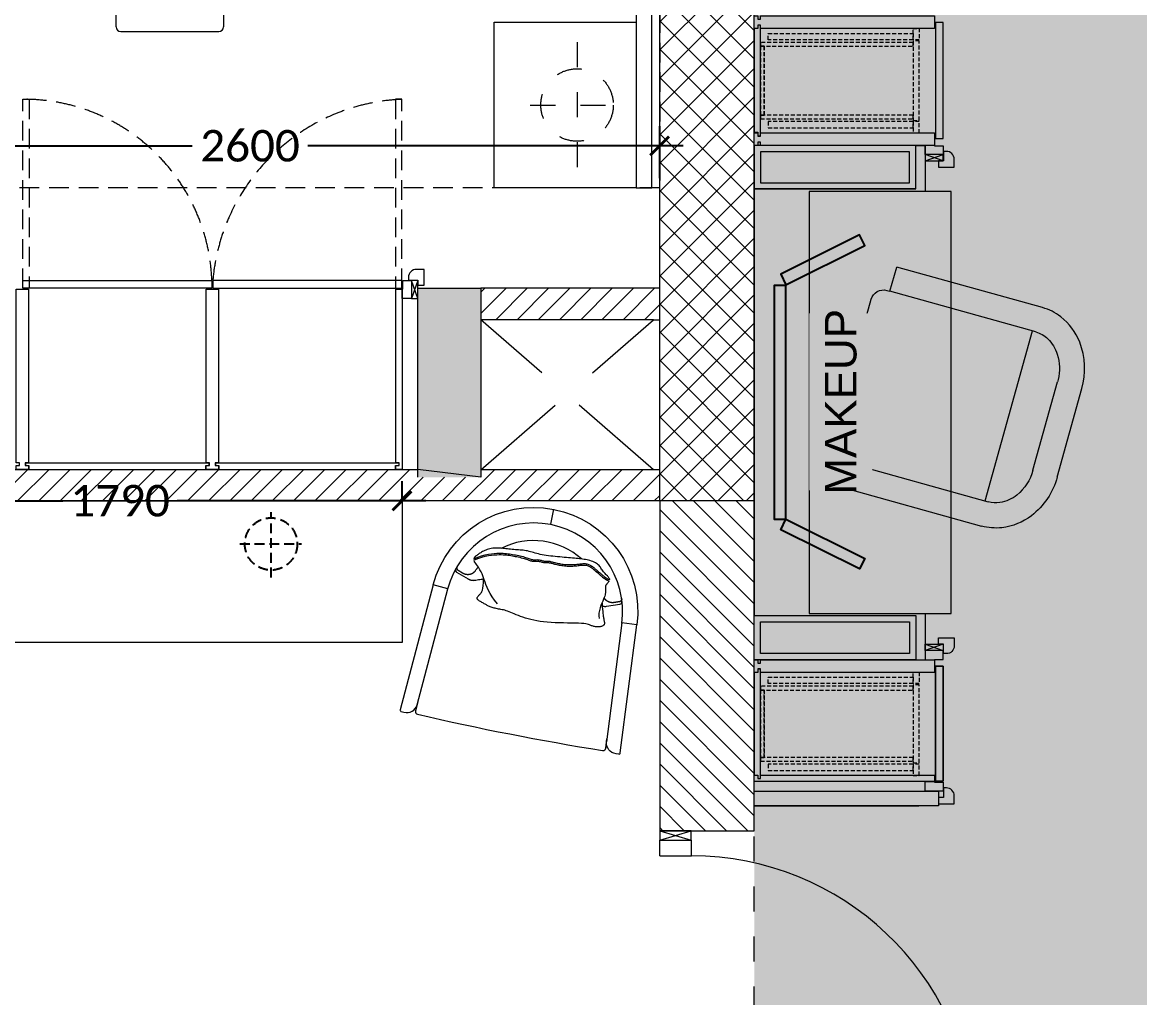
# Model space of a CAD drawing. Header units: millimetres. Extents: x -18512 to 101824, y -95768 to 52898.
# Drawn here: x 68430 to 71976, y -56835 to -53738 of the extents above; entities that cross this region are included whole.
import ezdxf

# ---------------------------------------------------------------- set-up
doc = ezdxf.new("R2010")
doc.units = ezdxf.units.MM
doc.header["$LTSCALE"] = 25
doc.header["$PDMODE"] = 3
for name, pattern in [('( Dashed )', [0.75, 0.5, -0.25]), ('Dash', [6.35, 3.175, -3.175]), ('DASHED', [0.75, 0.5, -0.25]), ('HIDDEN', [0.375, 0.25, -0.125])]:
    doc.linetypes.add(name, pattern=pattern)
doc.layers.get('0').update_dxf_attribs({"color": 254, "lineweight": 0})
doc.layers.get('Defpoints').update_dxf_attribs({"lineweight": 0})
for name, color, linetype in [('4_Sanitaryware', 1, 'Continuous'), ('AR WALL HATCH', 8, 'Continuous'), ('WD-FURNITURE-1', 1, 'Continuous')]:
    doc.layers.add(name, color=color, linetype=linetype)
for name, color, linetype, lineweight in [('_FW_FUR_FIXED', 62, 'Continuous', 0), ('_FW_FUR_LOOSE', 132, 'Continuous', 0), ('A-DETL-MBND', 5, 'HIDDEN', 9), ('A-DOOR', 31, 'Continuous', 18), ('A-FLOR-STRS', 2, 'Continuous', 9), ('A-WOODEN DOOR FRAM', 9, 'Continuous', 9), ('Furniture - loose', 1, 'Continuous', 5), ('hatch', 252, 'Continuous', 0), ('I-WALL', 2, 'Continuous', 9), ('S-COLS', 6, 'Continuous', 9), ('WD-PS-TEXT-1', 2, 'Continuous', 13)]:
    doc.layers.add(name, color=color, linetype=linetype, lineweight=lineweight)
doc.styles.add('FW_Calibri', font='calibri.ttf')
doc.styles.add('TEXT-MS-100', font='arial.ttf', dxfattribs={"height": 100})
doc.dimstyles.new('1-50', dxfattribs={"dimscale": 50, "dimtxt": 2, "dimasz": 1.2, "dimexe": 1.25, "dimexo": 0.625, "dimtad": 1, "dimdec": 0, "dimtxsty": 'FW_Calibri', "dimblk": 'ARCHTICK', "dimcen": 2.5, "dimdle": 1.5, "dimadec": 0, "dimazin": 0, "dimtfac": 1, "dimtdec": 0, "dimtmove": 0, "dimatfit": 3, "dimfxl": 6, "dimfxlon": 1, "dimarcsym": 0})
pattern_1 = [(45, (59229.075, -102497.31), (-33.67596, 33.67596), [])]

# ---------------------------------------------------------------- blocks, each defined once
blk = doc.blocks.new('E  Naga_Single-Panel2 - NAGA-Bedroom Door _WD05_-8352467-FIRST FLOOR PLAN')
at = {"layer": 'A-DOOR', "lineweight": 18}
for p, q in [((450, 950.2), (399, 950.2)), ((399, 950.2), (399, 50)), ((450, 50), (450, 950.2)), ((-450, 50), (-500, 50)), ((-450, -51), (-450, 50)), ((399, 50), (450, 50)), ((450, -51), (450, 50)), ((450, 50), (500, 50)), ((450, 50), (450, -51)), ((-450, -51), (-500, -51)), ((500, -51), (450, -51))]:
    blk.add_line(p, q, dxfattribs=at)
at = {"layer": 'A-DOOR'}
blk.add_arc((450, 50), 900, 93.2485, 180, dxfattribs=at)
blk = doc.blocks.new('A$Ce7ac1099')
at = {"layer": '_FW_FUR_FIXED'}
for p, q in [((-530.5, 360), (-50.5, 360)), ((-50.5, 280), (-50.5, 360)), ((-530.5, 280), (-50.5, 280)), ((-520, -280), (-520, 280)), ((-40, 280), (-50.5, 280)), ((0, -240), (0, 240)), ((-720, -145.7), (-720, 145.7)), ((-640, -145.7), (-640, 145.7)), ((-50.5, -280), (-530.5, -280)), ((-50.5, -280), (-40, -280)), ((-50.5, -280), (-50.5, -360)), ((-50.5, -360), (-530.5, -360))]:
    blk.add_line(p, q, dxfattribs=at)
for points in [[(-720, 145.7, -0.164031), (-674, 285.9, -0.133131), (-594.2, 347.6, -0.098116), (-530.5, 360)], [(-530.5, 280, 0.127666), (-573.5, 269.1, 0.126943), (-615.6, 229.9, 0.135914), (-639.8, 153.1, 0.01049), (-640, 145.7)], [(-720, -145.7, 0.164031), (-674, -285.9, 0.133131), (-594.2, -347.6, 0.098116), (-530.5, -360)], [(-640, -145.7, 0.158507), (-612.1, -235, 0.132455), (-566.4, -272.6, 0.106378), (-530.5, -280)]]:
    blk.add_lwpolyline(points, format="xyb", dxfattribs=at)
for centre, start, end in [((-40, 240), 360, 90), ((-40, -240), 270, 360)]:
    blk.add_arc(centre, 40, start, end, dxfattribs=at)
blk = doc.blocks.new('_ArchTick')
at = {"color": 0, "linetype": 'ByBlock', "const_width": 0.15}
blk.add_lwpolyline([(-0.5, -0.5), (0.5, 0.5)], dxfattribs=at)
blk = doc.blocks.new('*D468')
at = {"layer": 'Defpoints', "color": 0, "transparency": 16777216}
for p in [(67845.6, -55257.3), (69635.6, -55257.3), (69635.6, -55257.3)]:
    blk.add_point(p, dxfattribs=at)
at = {"layer": 'I-WALL', "color": 0, "lineweight": -2, "transparency": 16777216}
for p, q in [((69635.6, -55257.3), (69635.6, -55194.8)), ((67770.6, -55257.3), (68559.1, -55257.3)), ((67845.6, -55257.3), (67845.6, -55319.8)), ((69710.6, -55257.3), (68922.2, -55257.3))]:
    blk.add_line(p, q, dxfattribs=at)
at = {"layer": 'I-WALL', "color": 0, "lineweight": -2, "transparency": 16777216, "xscale": 59.99999999999995, "yscale": 59.99999999999995, "zscale": 59.99999999999995, "rotation": 180}
blk.add_blockref('_ArchTick', (67845.6, -55257.3), dxfattribs=at)
at = {"layer": 'I-WALL', "color": 0, "lineweight": -2, "transparency": 16777216, "xscale": 59.99999999999995, "yscale": 59.99999999999995, "zscale": 59.99999999999995}
blk.add_blockref('_ArchTick', (69635.6, -55257.3), dxfattribs=at)
at = {"layer": 'I-WALL', "color": 0, "transparency": 16777216, "insert": (68740.6, -55257.3), "char_height": 100, "attachment_point": 5, "style": 'FW_Calibri'}
blk.add_mtext('1790', dxfattribs=at)
blk = doc.blocks.new('*D473')
at = {"layer": 'Defpoints', "color": 0, "transparency": 16777216}
for p in [(67853.1, -54130.3), (67853.1, -54263.4), (70453.1, -54263.4)]:
    blk.add_point(p, dxfattribs=at)
at = {"layer": 'I-WALL', "color": 0, "lineweight": -2, "transparency": 16777216}
for p, q in [((67853.1, -54232.2), (67853.1, -54067.8)), ((70453.1, -54232.2), (70453.1, -54067.8)), ((67778.1, -54130.3), (68969.3, -54130.3)), ((70528.1, -54130.3), (69337, -54130.3))]:
    blk.add_line(p, q, dxfattribs=at)
at = {"layer": 'I-WALL', "color": 0, "lineweight": -2, "transparency": 16777216, "xscale": 59.99999999999995, "yscale": 59.99999999999995, "zscale": 59.99999999999995, "rotation": 180}
blk.add_blockref('_ArchTick', (67853.1, -54130.3), dxfattribs=at)
at = {"layer": 'I-WALL', "color": 0, "lineweight": -2, "transparency": 16777216, "xscale": 59.99999999999995, "yscale": 59.99999999999995, "zscale": 59.99999999999995}
blk.add_blockref('_ArchTick', (70453.1, -54130.3), dxfattribs=at)
at = {"layer": 'I-WALL', "color": 0, "transparency": 16777216, "insert": (69153.1, -54130.3), "char_height": 100, "attachment_point": 5, "style": 'FW_Calibri'}
blk.add_mtext('2600', dxfattribs=at)

msp = doc.modelspace()

# ---------------------------------------------------------------- hatches: boundary and pattern name
at = {"layer": 'AR WALL HATCH', "lineweight": 5}
h = msp.add_hatch(dxfattribs=at)
h.set_pattern_fill('ANSI37', color=256, scale=20, style=0)
h.set_pattern_definition([(45, (59229.075, -102497.31), (-44.90128, 44.90128), []), (135, (59229.075, -102497.31), (-44.90128, -44.90128), [])])
h.paths.add_polyline_path([(70453.1, -57364.8), (70753.1, -57364.8), (70753.1, -58307), (70453.1, -58307), (70453.1, -58090.2)])
h.paths.add_polyline_path([(70453.1, -50908.5), (70753.1, -50908.5), (70753.1, -55257.3), (70453.1, -55257.3)])
h = msp.add_hatch(dxfattribs=at)
h.set_pattern_fill('ANSI31', color=256, scale=15, style=0)
h.set_pattern_definition(pattern_1)
h.paths.add_polyline_path([(70453.1, -54582.4), (70453.1, -54682.4), (69885.9, -54682.4), (69885.9, -54582.4), (70433.1, -54582.4)], flags=0)
h = msp.add_hatch(dxfattribs=at)
h.set_pattern_fill('ANSI31', color=256, scale=15, style=0)
h.set_pattern_definition(pattern_1)
h.paths.add_polyline_path([(69685.9, -55157.3), (69685.9, -55182.4), (69688.1, -55182.4), (69688.1, -55257.3), (67028.1, -55257.3), (67028.1, -55157.3), (69668.1, -55157.3)])
h.paths.add_polyline_path([(65968.1, -55157.3), (65968.1, -55257.3), (65878.1, -55257.3), (65878.1, -55157.3), (65898.1, -55157.3)])
h = msp.add_hatch(dxfattribs=at)
h.set_pattern_fill('ANSI31', color=256, scale=15, style=0)
h.set_pattern_definition(pattern_1)
h.paths.add_polyline_path([(70433.1, -55157.3), (70453.1, -55157.3), (70453.1, -55257.3), (70379.2, -55257.3), (69688.1, -55257.3), (69688.1, -55182.4), (69885.9, -55182.4), (69885.9, -55157.3), (70379.2, -55157.3)], flags=0)
h = msp.add_hatch(dxfattribs=at)
h.set_pattern_fill('ANSI31', color=256, scale=15, style=0)
h.set_pattern_definition([(135, (9411.8, 69875.98), (-33.67596, -33.67596), [])])
h.paths.add_polyline_path([(70453.1, -56304.8), (70453.1, -56304.8), (70753.1, -56304.8), (70753.1, -55257.3), (70453.1, -55257.3)])
at = {"layer": 'S-COLS'}
msp.add_hatch(color=252, dxfattribs=at).paths.add_polyline_path([(69685.9, -54582.4), (69885.9, -54582.4), (69885.9, -55182.4), (69685.9, -55182.4)], flags=0)

# ---------------------------------------------------------------- linework, layer by layer
at = {"layer": '4_Sanitaryware', "color": 1, "linetype": 'HIDDEN', "ltscale": 5}
for p, q in [((69219.7, -55500.6, 0), (69219.7, -55292.9, 0)), ((69120.7, -55394.2, 0), (69316.6, -55394.2, 0))]:
    msp.add_line(p, q, dxfattribs=at)
msp.add_circle((69219.7, -55394.2, 0), 83.1, dxfattribs=at)
at = {"layer": '_FW_FUR_FIXED'}
for p, q in [((71265.8, -54128.6, -192057.6), (71296, -54128.6, -10016.3)), ((71296, -54128.6, -10016.3), (71295.8, -54275, 115423.3)), ((71296, -54177.5, -4121.3), (71353, -54157.5, -4121.3)), ((71353, -54177.5, -4121.3), (71296, -54157.5, -4121.3)), ((71265.7, -54267, 115423.3), (70753, -54267, 182041.4)), ((70753, -54267, 182041.4), (70753, -55621.6, -190284.1)), ((69685.9, -54614.3), (69665.9, -54557.3)), ((69685.9, -54557.3), (69665.9, -54614.3)), ((71296, -55615, 157965.2), (71296, -55762.5, -22499)), ((71296, -55712.5, -4121.3), (71353, -55732.5, -4121.3)), ((71353, -55712.5, -4121.3), (71296, -55732.5, -4121.3)), ((71265.8, -55762.5, 163663.7), (71296, -55762.5, -22499))]:
    msp.add_line(p, q, dxfattribs=at)
at = {"layer": '_FW_FUR_FIXED', "color": 9, "linetype": 'DASHED', "ltscale": 5}
for points in [[(70453.1, -51271.3), (70453.1, -54263.4), (67853.1, -54263.4), (67853.1, -51271.3)], [(68451.9, -53982.3), (68451.9, -54582.3), (68431.9, -54582.3), (68431.9, -53982.3)], [(69614.9, -53982.3), (69614.9, -54582.3), (69634.9, -54582.3), (69634.9, -53982.3)]]:
    msp.add_lwpolyline(points, close=True, dxfattribs=at)
at = {"layer": '_FW_FUR_FIXED'}
for points in [[(70753.1, -53756.9), (70753.1, -53716.9), (70764.9, -53716.9), (70764.9, -53727.4), (70773.4, -53727.4), (70773.4, -53716.9), (71325.1, -53716.9), (71325.1, -53756.9), (70773.4, -53756.9), (70773.4, -53746.4), (70764.9, -53746.4), (70764.9, -53756.9)], [(70773.1, -54098.1), (70773.1, -53746.9), (70765.1, -53746.9), (70765.1, -53757.9), (70753.1, -53757.9), (70753.1, -54087.1), (70765.1, -54087.1), (70765.1, -54098.1)], [(71353.1, -54107.1), (71353.1, -53738.4), (71328.1, -53738.4), (71328.1, -54107.1)], [(71353.1, -54107.1), (71353.1, -53738.4), (71328.1, -53738.4), (71328.1, -54107.1)], [(70753.1, -54128.6), (70753.1, -54088.6), (70764.9, -54088.6), (70764.9, -54099.1), (70773.4, -54099.1), (70773.4, -54088.6), (71325.1, -54088.6), (71325.1, -54128.6), (70773.4, -54128.6), (70773.4, -54118.1), (70764.9, -54118.1), (70764.9, -54128.6)], [(70753.1, -54128.6), (70753, -54267), (71265.7, -54267), (71265.8, -54128.6)], [(70773.1, -54148.6), (70773, -54247), (71245.7, -54247), (71245.8, -54148.6)], [(68431.9, -54557.3), (69031.9, -54557.3), (69031.9, -54582.3), (68431.9, -54582.3)], [(68431.9, -54557.3), (69031.9, -54557.3), (69031.9, -54582.3), (68431.9, -54582.3)], [(69634.9, -54557.3), (69034.9, -54557.3), (69034.9, -54582.3), (69634.9, -54582.3)], [(69634.9, -54557.3), (69034.9, -54557.3), (69034.9, -54582.3), (69634.9, -54582.3)], [(69637.9, -54585.3), (69637.9, -54557.3), (69665.9, -54557.3), (69665.9, -54614.3), (69637.9, -54614.3), (69635.9, -54614.3), (69635.9, -54585.3)], [(69685.9, -54557.3), (69665.9, -54557.3), (69665.9, -54614.3), (69685.9, -54614.3)], [(68450.4, -55157.3), (68410.4, -55157.3), (68410.4, -55145.5), (68420.9, -55145.5), (68420.9, -55137), (68410.4, -55137), (68410.4, -54585.3), (68450.4, -54585.3), (68450.4, -55137), (68439.9, -55137), (68439.9, -55145.5), (68450.4, -55145.5)], [(69053.4, -55157.3), (69013.4, -55157.3), (69013.4, -55145.5), (69023.9, -55145.5), (69023.9, -55137), (69013.4, -55137), (69013.4, -54585.3), (69053.4, -54585.3), (69053.4, -55137), (69042.9, -55137), (69042.9, -55145.5), (69053.4, -55145.5)], [(69635.9, -55157.3), (69615.9, -55157.3), (69615.9, -55145.5), (69626.4, -55145.5), (69626.4, -55137), (69615.9, -55137), (69615.9, -54585.3), (69635.9, -54585.3)], [(69023.4, -55137.3), (68440.4, -55137.3), (68440.4, -55145.3), (68451.4, -55145.3), (68451.4, -55157.3), (69012.4, -55157.3), (69012.4, -55145.3), (69023.4, -55145.3)], [(69625.9, -55137.3), (69043.4, -55137.3), (69043.4, -55145.3), (69054.4, -55145.3), (69054.4, -55157.3), (69614.9, -55157.3), (69614.9, -55145.3), (69625.9, -55145.3)], [(70773.1, -56139.3), (70773.1, -55791), (70765.1, -55791), (70765.1, -55802), (70753.1, -55802), (70753.1, -56128.3), (70765.1, -56128.3), (70765.1, -56139.3)], [(71353.1, -56147.8), (71353.1, -55782.5), (71328.1, -55782.5), (71328.1, -56147.8)], [(71353.1, -55782.5), (71353.1, -56147.8), (71328.1, -56147.8), (71328.1, -55782.5)], [(71353.1, -55782.5), (71353.1, -56147.8), (71328.1, -56147.8), (71328.1, -55782.5)], [(71353.1, -55782.5), (71353.1, -56147.8), (71328.1, -56147.8), (71328.1, -55782.5)], [(70753.1, -56148.8), (70753.1, -56128.8), (70764.9, -56128.8), (70764.9, -56139.3), (70773.4, -56139.3), (70773.4, -56128.8), (71325.1, -56128.8), (71325.1, -56148.8)], [(71325.1, -56150.8), (71353.1, -56150.8), (71353.1, -56178.8), (71296.1, -56178.8), (71296.1, -56150.8), (71296.1, -56148.8), (71325.1, -56148.8)], [(71338.1, -56178.8), (71338.1, -56225.6), (70753.1, -56225.6), (70753.1, -56178.8)]]:
    msp.add_lwpolyline(points, close=True, dxfattribs=at)
at = {"layer": '_FW_FUR_FIXED', "color": 8, "linetype": '( Dashed )'}
for points in [[(71257.1, -53792.9), (70797.1, -53792.9), (70797.1, -53772.9), (71257.1, -53772.9)], [(71277.1, -53756.9), (71277.1, -53792.9), (71257.1, -53792.9), (71257.1, -53756.9)], [(71257.1, -53813.9), (71257.1, -53801.9), (70773.1, -53801.9), (70773.1, -53813.9)], [(70785.1, -53813.9), (70773.1, -53813.9), (70773.1, -54032.1), (70785.1, -54032.1)], [(70785.1, -54032.1), (70773.1, -54032.1), (70773.1, -53813.9), (70785.1, -53813.9)], [(71277.1, -54049.1), (71277.1, -53796.9), (71257.1, -53796.9), (71257.1, -54049.1)], [(71257.1, -54044.1), (71257.1, -54032.1), (70773.1, -54032.1), (70773.1, -54044.1)], [(71257.1, -54053.1), (70797.1, -54053.1), (70797.1, -54073.1), (71257.1, -54073.1)], [(71277.1, -54089.1), (71277.1, -54053.1), (71257.1, -54053.1), (71257.1, -54089.1)], [(71277.1, -55801), (71277.1, -55837), (71257.1, -55837), (71257.1, -55801)], [(71257.1, -55858), (71257.1, -55846), (70773.1, -55846), (70773.1, -55858)], [(71257.1, -55837), (70797.1, -55837), (70797.1, -55817), (71257.1, -55817)], [(71277.1, -56089.3), (71277.1, -55841), (71257.1, -55841), (71257.1, -56089.3)], [(70785.1, -55858), (70773.1, -55858), (70773.1, -56072.3), (70785.1, -56072.3)], [(70785.1, -56072.3), (70773.1, -56072.3), (70773.1, -55858), (70785.1, -55858)], [(71257.1, -56084.3), (71257.1, -56072.3), (70773.1, -56072.3), (70773.1, -56084.3)], [(71257.1, -56093.3), (70797.1, -56093.3), (70797.1, -56113.3), (71257.1, -56113.3)], [(71277.1, -56129.3), (71277.1, -56093.3), (71257.1, -56093.3), (71257.1, -56129.3)]]:
    msp.add_lwpolyline(points, close=True, dxfattribs=at)
at = {"layer": '_FW_FUR_FIXED'}
for points, elevation in [([(71325, -54129.5), (71353, -54129.5), (71353, -54157.5), (71296, -54157.5), (71296, -54129.5), (71296, -54127.5), (71325, -54127.5)], -4121.3), ([(71353, -54177.5), (71353, -54157.5), (71296, -54157.5), (71296, -54177.5)], -4121.3), ([(71377.9, -54275), (70927.9, -54275), (70927.9, -55615), (71377.9, -55615)], 182041.4), ([(71265.8, -55621.6), (71265.8, -55762.5), (70753, -55762.5), (70753, -55621.6)], 182041.4), ([(71245.8, -55641.6), (71245.8, -55742.5), (70773, -55742.5), (70773, -55641.6)], 182041.4), ([(71353, -55712.5), (71353, -55732.5), (71296, -55732.5), (71296, -55712.5)], -4121.3), ([(71325, -55760.5), (71353, -55760.5), (71353, -55732.5), (71296, -55732.5), (71296, -55760.5), (71296, -55762.5), (71325, -55762.5)], -4121.3), ([(70753.1, -55802.5), (70753.1, -55762.5), (70764.9, -55762.5), (70764.9, -55773), (70773.4, -55773), (70773.4, -55762.5), (71325.1, -55762.5), (71325.1, -55802.5), (70773.4, -55802.5), (70773.4, -55792), (70764.9, -55792), (70764.9, -55802.5)], 0)]:
    msp.add_lwpolyline(points, close=True, dxfattribs=dict(at, elevation=elevation))
at = {"layer": '_FW_FUR_FIXED', "elevation": -4121.3}
for points in [[(71338, -54177.5), (71338, -54197.5), (71388, -54197.5), (71388, -54172.5, 0.414214), (71363, -54147.5), (71354, -54147.5), (71354, -54177.5)], [(71338, -55712.5), (71338, -55692.5), (71388, -55692.5), (71388, -55717.5, -0.414214), (71363, -55742.5), (71354, -55742.5), (71354, -55712.5)]]:
    msp.add_lwpolyline(points, format="xyb", close=True, dxfattribs=at)
at = {"layer": '_FW_FUR_FIXED'}
for points in [[(69685.9, -54572.3), (69705.9, -54572.3), (69705.9, -54522.3), (69680.9, -54522.3, 0.414214), (69655.9, -54547.3), (69655.9, -54556.3), (69685.9, -54556.3)], [(71338.1, -56198.8), (71338.1, -56218.8), (71388.1, -56218.8), (71388.1, -56193.8, 0.414214), (71363.1, -56168.8), (71354.1, -56168.8), (71354.1, -56198.8)]]:
    msp.add_lwpolyline(points, format="xyb", close=True, dxfattribs=at)
at = {"layer": '_FW_FUR_FIXED', "color": 9, "linetype": 'DASHED', "ltscale": 5}
for centre, radius, start, end in [((68435.2, -54579.4), 597.2, 2.1266, 90.3111), ((69662.6, -54611.6), 630, 92.514, 175.0483)]:
    msp.add_arc(centre, radius, start, end, dxfattribs=at)
at = {"layer": '_FW_FUR_LOOSE'}
for p, q in [((68727.9, -53752.3), (68727.9, -51782.3)), ((69068.9, -51782.3), (69068.9, -53752.3)), ((68742.9, -53767.3), (69053.9, -53767.3)), ((70107.7, -55331), (70116.9, -55284.2)), ((69845.9, -55506.4), (69809.5, -55484.5)), ((70284.4, -55592.1), (70326.3, -55585.5))]:
    msp.add_line(p, q, dxfattribs=at)
for points in [[(70378.1, -54263.4), (70428.1, -54263.4), (70428.1, -51271.3), (70378.1, -51271.3)], [(69928.1, -53737.3), (70378.1, -53737.3), (70378.1, -54263.4), (69928.1, -54263.4)], [(69863.7, -55440.9), (69876.2, -55435.8), (69888, -55431.8), (69899, -55428.8), (69909.4, -55426.6), (69919, -55425.1), (69928, -55424.2), (69936.1, -55423.8), (69943.6, -55423.6), (69950.4, -55423.7), (69956.5, -55423.8), (69962.1, -55424.1), (69967.4, -55424.6), (69972.3, -55425.1), (69977, -55425.8), (69981.6, -55426.5), (69986.3, -55427.3), (69991.1, -55428.2), (69995.9, -55429.1), (70000.8, -55430.1), (70005.6, -55431.1), (70010.4, -55432.2), (70015, -55433.3), (70019.5, -55434.5), (70023.7, -55435.7), (70027.7, -55437), (70031.5, -55438.3), (70035, -55439.5), (70038.2, -55440.7), (70041.2, -55441.7), (70044, -55442.7), (70046.6, -55443.4), (70049.1, -55444), (70051.3, -55444.3), (70053.4, -55444.4), (70055.4, -55444.4), (70057.4, -55444.3), (70059.4, -55444.2), (70061.5, -55444.1), (70063.6, -55444), (70065.9, -55444.2), (70068.4, -55444.5), (70071, -55444.9), (70073.7, -55445.5), (70076.5, -55446.1), (70079.2, -55446.8), (70081.9, -55447.4), (70084.4, -55447.9), (70086.7, -55448.3), (70088.8, -55448.5), (70090.8, -55448.7), (70092.6, -55448.7), (70094.2, -55448.6), (70095.9, -55448.6), (70097.5, -55448.6), (70099.2, -55448.6), (70100.9, -55448.7), (70102.8, -55449), (70104.9, -55449.3), (70107, -55449.8), (70109.4, -55450.4), (70111.9, -55451.1), (70114.6, -55451.8), (70117.5, -55452.5), (70120.5, -55453.3), (70123.8, -55454.2), (70127.3, -55455), (70131, -55455.8), (70134.8, -55456.6), (70138.8, -55457.3), (70142.9, -55458), (70147.1, -55458.6), (70151.4, -55459.1), (70155.7, -55459.4), (70160.2, -55459.7), (70164.6, -55459.9), (70169, -55459.9), (70173.4, -55459.9), (70177.7, -55459.7), (70181.9, -55459.5), (70186, -55459.2), (70189.9, -55458.8), (70193.7, -55458.4), (70197.3, -55457.9), (70200.8, -55457.5), (70204.1, -55457.1), (70207.4, -55456.8), (70210.5, -55456.6), (70213.5, -55456.6), (70216.4, -55456.7), (70219.3, -55457.1), (70222, -55457.6), (70224.7, -55458.2), (70227.4, -55459.1), (70229.9, -55460.1), (70232.4, -55461.4), (70234.9, -55462.7), (70237.3, -55464.3), (70239.6, -55466), (70241.8, -55467.7), (70244, -55469.4), (70245.9, -55471.2), (70247.8, -55472.8), (70249.4, -55474.3), (70250.9, -55475.6), (70252.1, -55476.7), (70253.2, -55477.6), (70254.1, -55478.3), (70254.9, -55479), (70255.7, -55479.6), (70256.5, -55480.2), (70257.3, -55480.9), (70258.3, -55481.6), (70259.3, -55482.5), (70260.5, -55483.5), (70261.8, -55484.6), (70263.2, -55485.9), (70264.8, -55487.2), (70266.5, -55488.7), (70268.3, -55490.3), (70270.2, -55492), (70272.3, -55493.8), (70274.5, -55495.7), (70277, -55497.6), (70279.7, -55499.6), (70282.8, -55501.6), (70286.3, -55503.6), (70290.1, -55505.6), (70294.5, -55507.5), (70294.5, -55507.2), (70294.4, -55506), (70294, -55504.8), (70293.2, -55503.4), (70292.2, -55501.8), (70290.8, -55500), (70289, -55498), (70287, -55495.8), (70284.7, -55493.3), (70282.3, -55490.7), (70279.8, -55488), (70277.3, -55485.2), (70274.8, -55482.4), (70272.6, -55479.5), (70270.5, -55476.6), (70268.6, -55473.8), (70266.8, -55471), (70264.9, -55468.3), (70262.9, -55465.6), (70260.8, -55463), (70258.4, -55460.6), (70255.6, -55458.2), (70252.4, -55456), (70248.9, -55454), (70245, -55452.1), (70240.8, -55450.3), (70236.5, -55448.7), (70231.9, -55447.2), (70227.3, -55445.9), (70222.7, -55444.8), (70218, -55443.9), (70213.3, -55443), (70208.5, -55442.3), (70203.7, -55441.7), (70198.6, -55441.2), (70193.4, -55440.7), (70188, -55440.2), (70182.4, -55439.7), (70176.4, -55439.2), (70170.2, -55438.6), (70163.8, -55438.1), (70157.1, -55437.5), (70150.3, -55436.8), (70143.3, -55436.2), (70136.2, -55435.5), (70129, -55434.8), (70121.8, -55434.1), (70114.5, -55433.3), (70107.3, -55432.5), (70100.2, -55431.6), (70093.3, -55430.7), (70086.6, -55429.7), (70080.1, -55428.6), (70074, -55427.3), (70068.2, -55426), (70062.8, -55424.5), (70057.6, -55423.1), (70052.7, -55421.6), (70047.9, -55420.2), (70043.2, -55418.8), (70038.6, -55417.6), (70033.9, -55416.5), (70029.3, -55415.6), (70024.5, -55414.9), (70019.7, -55414.3), (70014.9, -55413.9), (70010, -55413.5), (70005.1, -55413.1), (70000.1, -55412.8), (69995.1, -55412.4), (69990.1, -55411.9), (69985, -55411.4), (69980, -55410.9), (69974.9, -55410.3), (69969.9, -55409.8), (69964.9, -55409.2), (69959.9, -55408.7), (69955.1, -55408.2), (69950.3, -55407.8), (69945.6, -55407.4), (69941, -55407.1), (69936.5, -55407), (69932, -55407), (69927.5, -55407.3), (69923.1, -55407.7), (69918.7, -55408.4), (69914.3, -55409.4), (69910, -55410.6), (69905.9, -55412), (69901.8, -55413.5), (69897.9, -55415.2), (69894.3, -55416.9), (69890.9, -55418.6), (69887.8, -55420.3), (69885, -55421.9), (69882.5, -55423.4), (69880.3, -55424.9), (69878.4, -55426.2), (69876.6, -55427.5), (69875.1, -55428.7), (69873.6, -55429.8), (69872.4, -55430.8), (69871.1, -55431.7), (69870, -55432.5), (69869, -55433.3), (69868, -55434.1), (69867.2, -55434.9), (69866.4, -55435.7), (69865.7, -55436.5), (69865, -55437.5), (69864.5, -55438.5), (69864, -55439.7)]]:
    msp.add_lwpolyline(points, close=True, dxfattribs=at)
for points in [[(69683.5, -55904.7), (69780.4, -55536.3), (69734.3, -55524.2, -0.93783), (70380.8, -55650.6), (70333.5, -55644.5), (70284.5, -56022.2)], [(69810.6, -55465.5, 0.422618), (69813.5, -55477.7), (69826.9, -55485.8), (69827.8, -55486.3)], [(69734.3, -55524.2), (69630, -55921.2, 0.414214), (69633.1, -55926.5)], [(70323, -56061.4, 0.414214), (70327.9, -56057.7), (70380.8, -55650.6)], [(69633.1, -55926.5), (69633.1, -55926.5), (69641.3, -55928.6, 0.407734), (69683.5, -55904.7)], [(69685.9, -55895.6), (69678.2, -55924.4, 0.423323), (69684.6, -55935.1, 0.016951), (70272, -56050, 0.423327), (70281.9, -56042.5), (70285.7, -56012.9)], [(70323, -56061.4), (70323, -56061.4), (70314.5, -56060.3, -0.407734), (70284.5, -56022.2)]]:
    msp.add_lwpolyline(points, format="xyb", dxfattribs=at)
for points in [[(69863.5, -55445.9), (69876.4, -55440.6), (69888.4, -55436.5), (69899.6, -55433.4), (69910, -55431.1), (69919.5, -55429.6), (69928.3, -55428.7), (69936.4, -55428.3), (69943.7, -55428.1), (69950.3, -55428.1), (69956.3, -55428.3), (69961.8, -55428.6), (69966.9, -55429), (69971.7, -55429.6), (69976.4, -55430.2), (69980.9, -55430.9), (69985.5, -55431.7), (69990.2, -55432.6), (69995, -55433.5), (69999.8, -55434.5), (70004.5, -55435.5), (70009.3, -55436.6), (70013.9, -55437.7), (70018.4, -55438.9), (70022.6, -55440.1), (70026.7, -55441.4), (70030.5, -55442.7), (70034.1, -55444), (70037.4, -55445.2), (70040.5, -55446.4), (70043.5, -55447.3), (70046.2, -55448.1), (70048.7, -55448.7), (70051, -55449), (70053.2, -55449.2), (70055.3, -55449.2), (70057.3, -55449.1), (70059.4, -55448.9), (70061.4, -55448.8), (70063.6, -55448.8), (70065.9, -55448.9), (70068.4, -55449.2), (70071, -55449.7), (70073.7, -55450.2), (70076.5, -55450.8), (70079.2, -55451.5), (70081.8, -55452.1), (70084.3, -55452.6), (70086.7, -55453), (70088.8, -55453.2), (70090.7, -55453.3), (70092.5, -55453.4), (70094.1, -55453.3), (70095.8, -55453.3), (70097.4, -55453.2), (70099, -55453.2), (70100.7, -55453.3), (70102.5, -55453.6), (70104.4, -55453.9), (70106.5, -55454.4), (70108.8, -55454.9), (70111.2, -55455.5), (70113.8, -55456.2), (70116.6, -55457), (70119.7, -55457.8), (70123, -55458.6), (70126.5, -55459.4), (70130.1, -55460.2), (70134, -55461), (70138.1, -55461.8), (70142.2, -55462.4), (70146.5, -55463), (70150.9, -55463.5), (70155.4, -55463.9), (70159.9, -55464.2), (70164.5, -55464.3), (70169, -55464.4), (70173.5, -55464.4), (70177.8, -55464.2), (70182.1, -55464), (70186.2, -55463.7), (70190.1, -55463.3), (70193.9, -55462.9), (70197.4, -55462.4), (70200.8, -55462), (70204.1, -55461.6), (70207.2, -55461.3), (70210.2, -55461.1), (70213.1, -55461.1), (70215.8, -55461.2), (70218.4, -55461.5), (70221, -55461.9), (70223.5, -55462.5), (70225.9, -55463.3), (70228.2, -55464.3), (70230.6, -55465.5), (70232.8, -55466.8), (70235.1, -55468.3), (70237.3, -55469.9), (70239.4, -55471.6), (70241.5, -55473.3), (70243.4, -55474.9), (70245.2, -55476.5), (70246.8, -55478), (70248.3, -55479.3), (70249.5, -55480.4), (70250.5, -55481.3), (70251.4, -55482), (70252.3, -55482.7), (70253.1, -55483.3), (70253.8, -55483.9), (70254.7, -55484.5), (70255.6, -55485.2), (70256.6, -55486.1), (70257.7, -55487.1), (70259, -55488.2), (70260.4, -55489.4), (70262, -55490.7), (70263.7, -55492.2), (70265.5, -55493.8), (70267.5, -55495.5), (70269.6, -55497.4), (70271.9, -55499.3), (70274.4, -55501.3), (70277.3, -55503.3), (70280.5, -55505.4), (70284.2, -55507.6), (70288.3, -55509.7), (70293, -55511.8), (70292.8, -55512), (70292, -55513.3), (70291, -55514.7), (70289.9, -55516.1), (70288.8, -55517.4), (70287.8, -55518.7), (70286.7, -55519.9), (70285.7, -55521), (70284.9, -55521.9), (70284.1, -55522.8), (70283.4, -55523.6), (70282.8, -55524.3), (70282.3, -55525.2), (70281.9, -55526.1), (70281.6, -55527.1), (70281.3, -55528.2), (70281.1, -55529.6), (70280.9, -55531.2), (70280.8, -55532.9), (70280.7, -55534.8), (70280.7, -55536.8), (70280.7, -55538.8), (70280.7, -55540.9), (70280.8, -55543.1), (70280.9, -55545.3), (70280.9, -55547.6), (70280.8, -55550.1), (70280.4, -55553), (70279.8, -55556.2), (70278.8, -55560), (70277.3, -55564.4), (70275.3, -55569.5), (70272.7, -55575.4), (70269.8, -55582.1), (70266.8, -55589.3), (70264.1, -55597), (70261.9, -55605.1), (70260.5, -55613.4), (70260.3, -55621.9), (70261.4, -55630.5)], [(69937.9, -55583.8), (69929, -55572.6), (69921.5, -55561.8), (69915.2, -55551.4), (69909.9, -55541.5), (69905.5, -55532.1), (69901.9, -55523.4), (69898.8, -55515.4), (69896.2, -55508.1), (69894, -55501.5), (69891.8, -55495.3), (69889.3, -55489.3), (69886.4, -55483), (69882.7, -55476.1), (69877.9, -55468.3), (69871.7, -55459.2), (69864, -55448.4)], [(70270.2, -55582.2), (70270.9, -55592.7), (70271.6, -55601.5), (70272.2, -55608.7), (70272.8, -55614.6), (70273.4, -55619.4), (70273.9, -55623.2), (70274.4, -55626.4), (70274.9, -55629.1), (70275.4, -55631.6), (70275.9, -55633.9), (70276.3, -55636), (70276.7, -55637.9), (70277.1, -55639.7), (70277.4, -55641.3), (70277.6, -55642.8), (70277.7, -55644.3), (70277.7, -55645.7), (70277.7, -55647), (70277.5, -55648.2), (70277.1, -55649.4), (70276.5, -55650.5), (70275.8, -55651.6), (70274.8, -55652.5), (70273.6, -55653.5), (70272.2, -55654.3), (70270.5, -55655.1), (70268.6, -55655.9), (70266.5, -55656.5), (70264.2, -55657), (70261.9, -55657.4), (70259.4, -55657.6), (70256.9, -55657.7), (70254.3, -55657.7), (70251.7, -55657.5), (70249.1, -55657.2), (70246.5, -55656.7), (70244, -55656.1), (70241.6, -55655.4), (70239.3, -55654.6), (70237, -55653.8), (70234.9, -55652.8), (70232.7, -55651.8), (70230.2, -55650.8), (70227.2, -55649.8), (70223.3, -55648.9), (70218.5, -55648), (70212.4, -55647.2), (70204.8, -55646.6), (70195.7, -55646.1), (70185.1, -55645.8), (70173.3, -55645.5), (70160.8, -55645.3), (70147.8, -55645), (70134.5, -55644.6), (70121.3, -55644.1), (70108.5, -55643.4), (70096.3, -55642.4), (70084.7, -55641.3), (70073.7, -55639.9), (70063.4, -55638.2), (70053.6, -55636.4), (70044.3, -55634.4), (70035.5, -55632.1), (70027.1, -55629.7), (70019.3, -55627.1), (70011.8, -55624.4), (70004.8, -55621.7), (69998.1, -55618.9), (69991.8, -55616.3), (69985.9, -55613.7), (69980.4, -55611.4), (69975.1, -55609.3), (69970.2, -55607.6), (69965.6, -55606.1), (69961.2, -55604.8), (69957, -55603.8), (69953, -55602.9), (69949.2, -55602.1), (69945.4, -55601.4), (69941.7, -55600.7), (69938.1, -55600), (69934.5, -55599.2), (69930.9, -55598.4), (69927.5, -55597.6), (69924.2, -55596.7), (69921, -55595.8), (69918, -55594.8), (69915.2, -55593.7), (69912.6, -55592.7), (69910.2, -55591.5), (69907.8, -55590.3), (69905.6, -55589.1), (69903.4, -55587.8), (69901.2, -55586.5), (69898.9, -55585.2), (69896.6, -55583.8), (69894.1, -55582.5), (69891.5, -55581.1), (69889, -55579.7), (69886.4, -55578.3), (69884, -55577), (69881.7, -55575.6), (69879.7, -55574.3), (69877.9, -55573.1), (69876.4, -55571.9), (69875.3, -55570.8), (69874.5, -55569.7), (69873.9, -55568.6), (69873.7, -55567.5), (69873.6, -55566.3), (69873.9, -55565.2), (69874.3, -55564), (69875, -55562.8), (69875.9, -55561.5), (69876.9, -55560.1), (69878.1, -55558.7), (69879.4, -55557.1), (69880.9, -55555.6), (69882.4, -55553.9), (69884, -55552.2), (69885.7, -55550.3), (69887.4, -55547.9), (69889, -55544.8), (69890.5, -55540.5), (69891.9, -55534.6), (69893, -55526.8), (69893.8, -55516.7), (69894.3, -55504)]]:
    msp.add_lwpolyline(points, dxfattribs=at)
for centre, radius, start, end in [((68742.9, -53752.3), 15, 180, 270), ((69053.9, -53752.3), 15, 270, 0), ((70053.3, -55610), 282.4, 352.5997, 165.2559), ((70053.1, -55610.1), 226.6, 47.9324, 116.9282), ((69814, -55477), 8.67, 148.8716, 238.9406), ((69814, -55477), 8.67, 148.8604, 238.931), ((70325, -55576.9), 8.67, 278.9214, 8.9904), ((70325, -55576.9), 8.67, 278.931, 9.0016)]:
    msp.add_arc(centre, radius, start, end, dxfattribs=at)
for points, weights, knots in [([(69827.6, -55486.2), (69828.6, -55486.7), (69830.5, -55487.8), (69834, -55489.2), (69837.9, -55490.2), (69842.8, -55490.8), (69847.9, -55490.6), (69852.7, -55489.6), (69856.7, -55488.1), (69859.9, -55486.6), (69862.4, -55484.9), (69864.1, -55483.6), (69865, -55482.8), (69865.6, -55482.3), (69865.9, -55481.9), (69866.2, -55481.7), (69866.3, -55481.6), (69866.4, -55481.5), (69866.4, -55481.4), (69866.4, -55481.4), (69866.5, -55481.4), (69866.5, -55481.4), (69866.5, -55481.4), (69866.7, -55481.2), (69870.1, -55476.4), (69873.5, -55471.8), (69877.2, -55467.2)], [1, 1, 1, 1, 1, 1, 1, 1, 1, 1, 1, 1, 1, 1, 1, 1, 1, 1, 1, 1, 1, 1, 1, 1, 0.999508127829, 0.999508127829, 1], [0, 0, 0, 0, 0.075639, 0.151283, 0.254289, 0.35732, 0.487486, 0.617712, 0.704281, 0.790857, 0.879077, 0.929017, 0.950304, 0.970645, 0.982645, 0.989737, 0.99393, 0.99641, 0.997877, 0.998744, 0.999134, 0.999256, 1, 1, 1, 1.076832, 1.076832, 1.076832, 1.076832]), ([(69894.2, -55506.4), (69883.8, -55507.6), (69873.4, -55509), (69863.1, -55510.7), (69861.6, -55510.7), (69858.6, -55510.7), (69854.2, -55509.9), (69849.9, -55508.5), (69847.3, -55507.1), (69845.9, -55506.4)], [1, 0.999763775839, 0.999763775839, 1, 1, 1, 1, 1, 1, 1], [0, 0, 0, 0, 0.053243, 0.053243, 0.053243, 0.300357, 0.552958, 0.800352, 1.053243, 1.053243, 1.053243, 1.053243]), ([(70332.4, -55567.6), (70332.9, -55569.9), (70332.4, -55572.2), (70331, -55574.1), (70329.6, -55576.1), (70327.6, -55577.3), (70325.3, -55577.7), (70320.1, -55578.5), (70314.9, -55579.3), (70309.7, -55580.1), (70309.4, -55580.2), (70309, -55580.2), (70308.7, -55580.3), (70307.6, -55580.4), (70305.4, -55580.7), (70301.7, -55580.7), (70297.6, -55580.2), (70292.9, -55578.9), (70288.2, -55576.7), (70284.2, -55574), (70281.1, -55571.2), (70278.7, -55568.5), (70277.4, -55566.6), (70276.8, -55565.6)], [1, 0.947412541643, 0.947412541643, 1, 0.947412541643, 0.947412541643, 1, 1, 1, 1, 1, 1, 1, 1, 1, 1, 1, 1, 1, 1, 1, 1, 1, 1], [0, 0, 0, 0, 0.799703, 0.799703, 0.799703, 1.599406, 1.599406, 1.599406, 2.599406, 2.599406, 2.599406, 3.599406, 3.599406, 3.599406, 3.675045, 3.750689, 3.853695, 3.956726, 4.086892, 4.217118, 4.303687, 4.390263, 4.47561, 4.47561, 4.47561, 4.47561])]:
    msp.add_rational_spline(points, weights, degree=3, knots=knots, dxfattribs=at)
msp.add_open_spline([(70270.8, -55591.1), (70270.9, -55591.1), (70272.4, -55591.6), (70275.4, -55592.2), (70279.9, -55592.6), (70282.9, -55592.2), (70284.4, -55592.1)], degree=3, knots=[0.2375995, 0.2375995, 0.2375995, 0.2375995, 0.2471141, 0.499715, 0.7471089, 1, 1, 1, 1], dxfattribs=at)
msp.add_open_spline([(70335, -55584.7), (70335, -55584.7), (70335, -55584.8), (70335, -55584.8)], degree=3, dxfattribs=at)
at = {"layer": 'A-DETL-MBND', "ltscale": 50}
for p, q in [((69885.9, -55158.3), (70433.1, -54682.4)), ((70433.1, -55158.3), (69885.9, -54682.4))]:
    msp.add_line(p, q, dxfattribs=at)
at = {"layer": 'A-FLOR-STRS', "color": 20, "linetype": 'Dash', "lineweight": 15, "true_color": 0xf8311b}
msp.add_lwpolyline([(70912.3, -50352.4), (76237.1, -50352.4), (76237.1, -57857.4), (74758.1, -57857.4), (74758.1, -58307), (70753.1, -58307), (70753.1, -50908.5), (70912.3, -50908.5), (70912.3, -50352.4)], dxfattribs=at)
at = {"layer": 'A-WOODEN DOOR FRAM'}
msp.add_lwpolyline([(70453.1, -56304.8), (70453.1, -56334.8), (70553.1, -56334.8), (70553.1, -56304.8)], close=True, dxfattribs=at)
at = {"layer": 'A-WOODEN DOOR FRAM', "elevation": 0}
for points in [[(70453.1, -56304.8), (70553.1, -56334.8)], [(70453.1, -56334.8), (70553.1, -56304.8)]]:
    msp.add_lwpolyline(points, dxfattribs=at)
at = {"layer": 'Furniture - loose'}
msp.add_lwpolyline([(67845.6, -55707.3), (67845.6, -55257.3), (69635.6, -55257.3), (69635.6, -55707.3)], close=True, dxfattribs=at)
at = {"layer": 'hatch', "linetype": 'Dash', "lineweight": 9}
for p, q in [((70190.9, -53800.4), (70190.9, -54200.4)), ((70042.6, -54000.4), (70326.8, -54000.4))]:
    msp.add_line(p, q, dxfattribs=at)
msp.add_circle((70190.9, -54000.4), 115, dxfattribs=at)
at = {"layer": 'I-WALL'}
for p, q in [((70453.1, -55257.3), (70453.1, -50908.5)), ((70753.1, -55257.3), (70753.1, -50908.5)), ((70753.1, -55257.3), (70753.1, -53272.4)), ((70453.1, -54582.4), (69885.9, -54582.4)), ((70433.1, -54682.4), (69885.9, -54682.4)), ((70433.1, -54682.4), (70453.1, -54682.4)), ((70433.1, -54682.4), (70453.1, -54682.4)), ((67224.9, -55157.3), (69685.9, -55157.3)), ((69885.9, -55157.3), (70453.1, -55157.3)), ((70453.1, -55257.3), (67028.1, -55257.3)), ((70753.1, -55257.3), (70453.1, -55257.3)), ((70753.1, -56225.6, 0), (71275.2, -56225.6, 0)), ((70653.1, -56304.8, 0), (70753.1, -56304.8, 0))]:
    msp.add_line(p, q, dxfattribs=at)
at = {"layer": 'I-WALL', "color": 6}
msp.add_line((71296, -54128.6, -10016.3), (71295.7, -54128.6, -10416.3), dxfattribs=at)
at = {"layer": 'I-WALL'}
msp.add_lwpolyline([(70753.1, -56304.8), (70753.1, -55257.3), (70453.1, -55257.3), (70453.1, -56304.8)], close=True, dxfattribs=at)
at = {"layer": 'S-COLS', "color": 8}
for p, q in [((69685.9, -55182.4), (69685.9, -54582.4)), ((69685.9, -54582.4), (69885.9, -54582.4)), ((69885.9, -54582.4), (69885.9, -55182.4)), ((69885.9, -55182.4), (69685.9, -55157.3))]:
    msp.add_line(p, q, dxfattribs=at)
at = {"layer": 'WD-FURNITURE-1', "elevation": -4121.3}
for points in [[(70854, -54571), (71103.8, -54446.5), (71087.2, -54413.1), (70837.4, -54537.7)], [(70854, -54573.1), (70816.8, -54573.1), (70816.8, -55315.5), (70854, -55315.5)], [(70854, -55315.5), (71103.8, -55440), (71087.2, -55473.4), (70837.4, -55348.8)]]:
    msp.add_lwpolyline(points, close=True, dxfattribs=at)

# ---------------------------------------------------------------- block references
at = {"layer": 'A-DOOR', "rotation": 270}
msp.add_blockref('E  Naga_Single-Panel2 - NAGA-Bedroom Door _WD05_-8352467-FIRST FLOOR PLAN', (70504.1, -56834.8, 0), dxfattribs=at)
at = {"layer": 'WD-FURNITURE-1', "ltscale": 0.2, "xscale": -1, "rotation": 344.4309330202306}
msp.add_blockref('A$Ce7ac1099', (71060.2, -54848.1, 364082.7), dxfattribs=at)

# ---------------------------------------------------------------- dimensions: what is measured, and where the dimension line sits
at = {"layer": 'I-WALL', "color": 1, "true_color": 0xf40b0b}
for base, p1, p2, picture, middle in [((67853.1, -54130.3), (70453.1, -54263.4), (67853.1, -54263.4), '*D473', (69153.1, -54130.3)), ((69635.6, -55257.3), (67845.6, -55257.3), (69635.6, -55257.3), '*D468', (68740.6, -55257.3))]:
    dim = msp.add_linear_dim(base=base, p1=p1, p2=p2, angle=180, dimstyle='1-50', dxfattribs=at)
    dim.commit()
    dim.dimension.update_dxf_attribs({"geometry": picture, "text_midpoint": middle, "text_rotation": 270})

# ---------------------------------------------------------------- next in the draw order: texts
at = {"layer": 'WD-PS-TEXT-1', "insert": (71028.3, -54942.8, -4121.3), "char_height": 100, "width": 462.591, "attachment_point": 5, "rotation": 90, "style": 'TEXT-MS-100', "bg_fill": 2}
msp.add_mtext('MAKEUP ', dxfattribs=at)

# ---------------------------------------------------------------- next in the draw order: hatches: boundary and pattern name
at = {"transparency": 33554523}
h = msp.add_hatch(color=9, dxfattribs=at)
h.dxf.hatch_style = 1
edge = h.paths.add_edge_path(flags=16)
edge.add_arc((124671, -51457.4), 51648, 179.63567, 180.36433, ccw=False)
edge.add_line((73024, -51128.9), (73024, -51785.8))
h.paths.add_polyline_path([(70753.1, -58307), (70753.1, -50652.4), (75953.1, -50652.4), (75953.1, -58307)])
edge = h.paths.add_edge_path(flags=16)
edge.add_arc((-664.9, -51457.4), 73689.6, -0.255351, 0.255351, ccw=False)
edge.add_line((73024, -51785.8), (73024, -51128.9))

doc.saveas('drawing.dxf')
